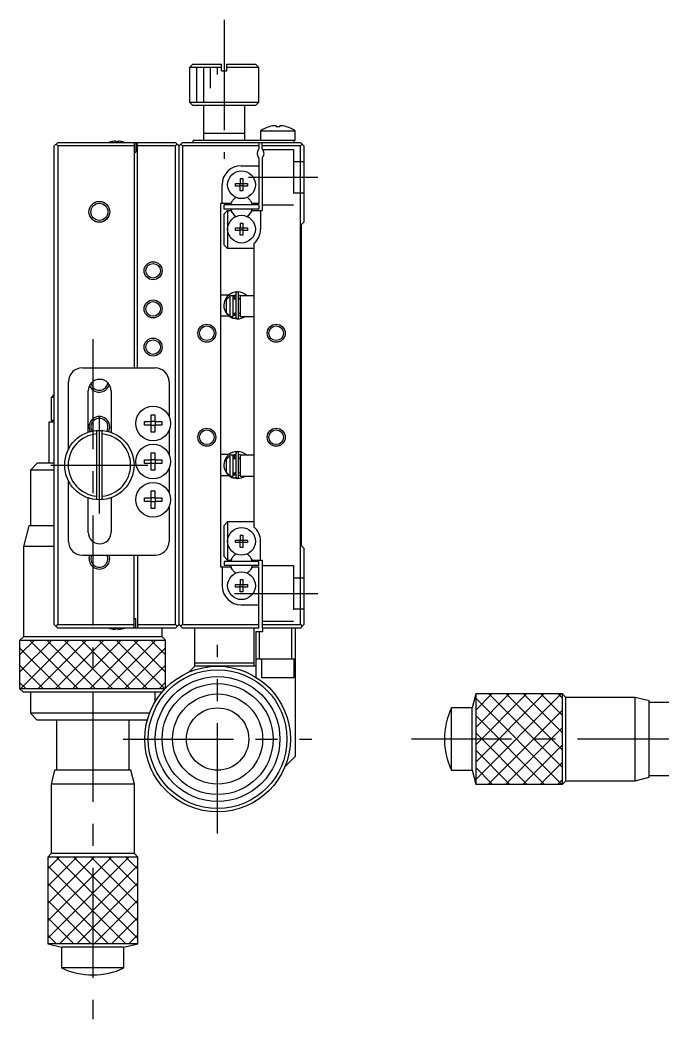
# Model space of a CAD drawing. Extents: x 0 to 444, y -8 to 265.
# Drawn here: x 236 to 328.6, y 63.5 to 207.5 of the extents above; entities that cross this region are included whole.
import ezdxf

# ---------------------------------------------------------------- set-up
doc = ezdxf.new("R2010")
doc.units = 0
doc.header["$LTSCALE"] = 0.5
doc.linetypes.add('CENTER', pattern=[50.8, 31.75, -6.35, 6.35, -6.35])
doc.linetypes.add('DASHED', pattern=[19.05, 12.7, -6.35])
for name, color, linetype in [('MSM_CENTER', 1, 'CENTER'), ('MSM_CONTINUOUS', 7, 'CONTINUOUS'), ('MSM_DASHED', 4, 'DASHED'), ('MSM_NARROW', 5, 'CONTINUOUS')]:
    doc.layers.add(name, color=color, linetype=linetype)

msp = doc.modelspace()

# ---------------------------------------------------------------- linework, layer by layer
at = {"layer": 'MSM_CENTER'}
for p, q in [((265.45, 207.475), (265.45, 187.475)), ((268.95, 184.825), (278.95, 184.825)), ((246.5, 161.475), (246.5, 63.475)), ((247.45, 136.325), (247.45, 150.325)), ((240.45, 143.325), (254.45, 143.325)), ((266.95, 124.825), (278.95, 124.825)), ((264.5, 90.225), (264.5, 117.425)), ((250.9, 103.825), (278.1, 103.825)), ((408.475, 103.825), (292.475, 103.825))]:
    msp.add_line(p, q, dxfattribs=at)
at = {"layer": 'MSM_CONTINUOUS'}
for p, q in [((260.95, 201.125), (260.45, 200.625)), ((265.05, 200.625), (260.45, 200.625)), ((260.45, 200.625), (260.45, 195.625)), ((260.95, 201.125), (265.05, 201.125)), ((265.05, 200.125), (265.05, 201.125)), ((265.85, 201.125), (269.95, 201.125)), ((265.85, 200.125), (265.85, 201.125)), ((270.45, 200.625), (265.85, 200.625)), ((270.45, 200.625), (269.95, 201.125)), ((270.45, 195.625), (270.45, 200.625)), ((265.05, 200.125), (265.85, 200.125)), ((260.45, 195.625), (270.45, 195.625)), ((260.45, 195.625), (260.95, 195.125)), ((269.95, 195.125), (260.95, 195.125)), ((262.45, 195.125), (262.45, 190.125)), ((268.45, 190.125), (268.45, 195.125)), ((269.95, 195.125), (270.45, 195.625)), ((271.94141, 192.087581), (271.938067, 192.094436)), ((272.94, 192.087581), (272.94, 192.259953)), ((273.46, 192.087581), (272.94, 192.087581)), ((273.46, 192.259953), (273.46, 192.087581)), ((274.461933, 192.094436), (274.45859, 192.087581)), ((261, 189.825), (261, 190.125)), ((275.7, 190.125), (261, 190.125)), ((268.45, 191.125), (262.45, 191.125)), ((270.7, 191.516657), (275.7, 191.516657)), ((270.7, 191.516657), (270.7, 190.125)), ((275.5, 190.125), (275.5, 189.825)), ((275.7, 190.125), (275.7, 191.516657)), ((240.95, 189.325), (241.45, 189.825)), ((240.95, 120.325), (240.95, 189.325)), ((241.45, 189.325), (241.2, 189.575)), ((241.45, 189.825), (258.45, 189.825)), ((241.45, 189.325), (241.45, 120.325)), ((252.45, 189.325), (241.45, 189.325)), ((249.063639, 189.894522), (249.061384, 189.899144)), ((249.77, 189.894522), (249.77, 190.014859)), ((250.13, 189.894522), (249.77, 189.894522)), ((250.13, 190.014859), (250.13, 189.894522)), ((250.838616, 189.899144), (250.836361, 189.894522)), ((252.45, 189.825), (252.45, 157.325)), ((252.7, 189.825), (252.7, 188.425)), ((252.95, 157.325), (252.95, 189.825)), ((258.45, 189.325), (252.95, 189.325)), ((258.45, 189.825), (258.95, 189.325)), ((258.7, 189.575), (258.45, 189.325)), ((258.45, 120.325), (258.45, 189.325)), ((258.95, 189.325), (259.45, 189.825)), ((258.95, 120.325), (258.95, 189.325)), ((259.45, 189.325), (259.2, 189.575)), ((259.45, 189.825), (276.45, 189.825)), ((270.45, 189.325), (259.45, 189.325)), ((259.45, 189.325), (259.45, 120.325)), ((270.45, 189.825), (270.45, 188.886438)), ((270.95, 188.886438), (270.95, 189.825)), ((276.45, 189.325), (270.95, 189.325)), ((276.45, 189.825), (276.95, 189.325)), ((276.7, 189.575), (276.45, 189.325)), ((276.45, 120.325), (276.45, 189.325)), ((276.95, 189.325), (276.95, 178.325)), ((252.45, 188.425), (252.7, 188.425)), ((270.45, 187.563562), (270.45, 181.025)), ((270.95, 187.563562), (270.95, 180.025)), ((267.9, 186.475), (270.45, 186.475)), ((267.77, 184.611361), (268.13, 184.611361)), ((267.77, 184.611361), (267.77, 183.905)), ((268.13, 184.611361), (268.13, 183.905)), ((265.15, 181.025), (265.15, 183.725)), ((267.063639, 183.545), (267.063639, 183.905)), ((267.063639, 183.905), (267.77, 183.905)), ((267.77, 183.545), (267.063639, 183.545)), ((267.780372, 183.894628), (267.77, 183.905)), ((267.780372, 183.555372), (267.77, 183.545)), ((267.77, 182.838639), (267.77, 183.545)), ((267.780372, 183.894628), (268.119628, 183.894628)), ((267.780372, 183.555372), (267.780372, 183.894628)), ((268.119628, 183.555372), (267.780372, 183.555372)), ((268.119628, 183.894628), (268.13, 183.905)), ((268.119628, 183.894628), (268.119628, 183.555372)), ((268.119628, 183.555372), (268.13, 183.545)), ((268.13, 183.905), (268.836361, 183.905)), ((268.13, 183.545), (268.13, 182.838639)), ((268.836361, 183.545), (268.13, 183.545)), ((268.836361, 183.905), (268.836361, 183.545)), ((268.13, 182.838639), (267.77, 182.838639)), ((264.95, 128.625), (264.95, 181.025)), ((266.405588, 181.025), (264.95, 181.025)), ((270.45, 180.825), (265.45, 180.825)), ((265.45, 180.225), (265.45, 180.825)), ((270.45, 180.225), (265.45, 180.225)), ((265.45, 179.525), (265.95, 180.025)), ((265.95, 180.025), (266.405588, 180.025)), ((265.95, 180.025), (265.95, 174.525)), ((266.575185, 181.31875), (266.405588, 181.025)), ((266.405588, 180.025), (266.575185, 179.73125)), ((269.494412, 181.025), (269.324815, 181.31875)), ((269.324815, 179.73125), (269.494412, 180.025)), ((270.45, 181.025), (269.494412, 181.025)), ((269.494412, 180.025), (270.95, 180.025)), ((270.45, 180.825), (270.45, 180.225)), ((270.7, 180.025), (270.7, 177.325)), ((265.45, 175.025), (265.45, 179.525)), ((267.063639, 177.145), (267.063639, 177.505)), ((267.063639, 177.505), (267.77, 177.505)), ((267.77, 177.145), (267.063639, 177.145)), ((267.77, 178.211361), (268.13, 178.211361)), ((267.77, 178.211361), (267.77, 177.505)), ((267.780372, 177.494628), (267.77, 177.505)), ((267.780372, 177.155372), (267.77, 177.145)), ((267.77, 176.438639), (267.77, 177.145)), ((267.780372, 177.494628), (268.119628, 177.494628)), ((267.780372, 177.155372), (267.780372, 177.494628)), ((268.119628, 177.155372), (267.780372, 177.155372)), ((268.119628, 177.494628), (268.13, 177.505)), ((268.119628, 177.494628), (268.119628, 177.155372)), ((268.119628, 177.155372), (268.13, 177.145)), ((268.13, 178.211361), (268.13, 177.505)), ((268.13, 177.505), (268.836361, 177.505)), ((268.13, 177.145), (268.13, 176.438639)), ((268.836361, 177.145), (268.13, 177.145)), ((268.836361, 177.505), (268.836361, 177.145)), ((276.6, 177.975), (276.95, 178.325)), ((276.6, 131.675), (276.6, 177.975)), ((268.13, 176.438639), (267.77, 176.438639)), ((265.95, 174.525), (265.45, 175.025)), ((269.75, 174.525), (265.95, 174.525)), ((269.75, 175.245938), (269.75, 134.404062)), ((266.095871, 167.825), (264.95, 167.825)), ((265.75, 167.141515), (266.25, 167.670683)), ((265.75, 167.141515), (265.75, 165.308485)), ((266.75, 167.725), (266.25, 167.725)), ((266.25, 167.725), (266.25, 164.725)), ((266.578526, 168.122171), (266.560568, 168.114376)), ((266.57249, 168.118794), (266.569421, 168.118246)), ((266.634303, 168.144172), (266.578106, 168.122982)), ((266.645248, 167.725064), (267.148452, 167.878543)), ((266.730252, 167.764155), (266.731752, 167.764533)), ((266.731518, 167.764423), (266.746078, 167.770203)), ((266.746078, 167.770203), (266.760345, 167.775029)), ((266.75, 164.725), (266.75, 167.725)), ((267.148494, 167.225), (266.75, 167.225)), ((266.760345, 167.775029), (266.774842, 167.779126)), ((266.774842, 167.779126), (266.789532, 167.782481)), ((266.789532, 167.782481), (266.804379, 167.785085)), ((266.804379, 167.785085), (266.819342, 167.786929)), ((266.819342, 167.786929), (266.834383, 167.788008)), ((266.834383, 167.788008), (266.849463, 167.788318)), ((266.849463, 167.788318), (266.864541, 167.787858)), ((266.864541, 167.787858), (266.879578, 167.78663)), ((266.879578, 167.78663), (266.894534, 167.784636)), ((266.894534, 167.784636), (266.90937, 167.781883)), ((266.90937, 167.781883), (266.924046, 167.778378)), ((266.924046, 167.778378), (266.938526, 167.774131)), ((266.938526, 167.774131), (266.95277, 167.769155)), ((266.95, 167.225), (266.95, 167.7704)), ((267.148494, 167.325), (266.95, 167.325)), ((266.95277, 167.769155), (266.966743, 167.763463)), ((266.966743, 167.763463), (266.980409, 167.757072)), ((266.980409, 167.757072), (266.993733, 167.75)), ((266.993733, 167.75), (267.006682, 167.742266)), ((267.006682, 167.742266), (267.019223, 167.733893)), ((267.019223, 167.733893), (267.031327, 167.724903)), ((267.031327, 167.724903), (267.042964, 167.71532)), ((267.042964, 167.71532), (267.054106, 167.70517)), ((267.054106, 167.70517), (267.064726, 167.694481)), ((267.064726, 167.694481), (267.074801, 167.683279)), ((267.074801, 167.683279), (267.084307, 167.671594)), ((267.084307, 167.671594), (267.093222, 167.659457)), ((267.093222, 167.659457), (267.101527, 167.646897)), ((267.101527, 167.646897), (267.109202, 167.633946)), ((267.109202, 167.633946), (267.116231, 167.620636)), ((267.116231, 167.620636), (267.122599, 167.607001)), ((267.122599, 167.607001), (267.128292, 167.593073)), ((267.128292, 167.593073), (267.133297, 167.578887)), ((267.133297, 167.578887), (267.137604, 167.564476)), ((267.137604, 167.564476), (267.141205, 167.549874)), ((267.141205, 167.549874), (267.144091, 167.535118)), ((267.144091, 167.535118), (267.146256, 167.52024)), ((267.146256, 167.52024), (267.147697, 167.505278)), ((267.147697, 167.505278), (267.14841, 167.490265)), ((267.14841, 167.490265), (267.148494, 167.483228)), ((267.148494, 168.084909), (267.148494, 164.584909)), ((267.538494, 164.584909), (267.538494, 168.084909)), ((267.75, 167.325), (267.538494, 167.325)), ((267.75, 167.225), (267.538494, 167.225)), ((267.538548, 167.87822), (268.042175, 167.725087)), ((269.75, 167.725), (267.75, 167.725)), ((267.75, 167.725), (267.75, 164.725)), ((267.95, 167.76773), (267.95, 167.725)), ((264.95, 164.825), (266.119533, 164.825)), ((266.25, 164.779317), (265.75, 165.308485)), ((266.25, 164.725), (266.75, 164.725)), ((266.548949, 164.560601), (266.576054, 164.548722)), ((266.569229, 164.55162), (266.616356, 164.724999)), ((266.575014, 164.562736), (266.574744, 164.557234)), ((266.574744, 164.557234), (266.575002, 164.552845)), ((266.575002, 164.552845), (266.575443, 164.550637)), ((266.575809, 164.569315), (266.575014, 164.562736)), ((266.575443, 164.550637), (266.578106, 164.546835)), ((266.577126, 164.576928), (266.575809, 164.569315)), ((266.578954, 164.585524), (266.577126, 164.576928)), ((266.578106, 164.546835), (266.608283, 164.53476)), ((266.581282, 164.595047), (266.578954, 164.585524)), ((266.584095, 164.605433), (266.581282, 164.595047)), ((266.587374, 164.616615), (266.584095, 164.605433)), ((266.591098, 164.628519), (266.587374, 164.616615)), ((266.595242, 164.641066), (266.591098, 164.628519)), ((266.599778, 164.654174), (266.595242, 164.641066)), ((266.604677, 164.667756), (266.599778, 164.654174)), ((266.609906, 164.681722), (266.604677, 164.667756)), ((266.608283, 164.53476), (266.640714, 164.523578)), ((266.615432, 164.695981), (266.609906, 164.681722)), ((266.621217, 164.710439), (266.615432, 164.695981)), ((266.627223, 164.725), (266.621217, 164.710439)), ((266.626509, 164.52792), (267.316344, 164.391191)), ((266.640714, 164.523578), (266.673654, 164.514033)), ((266.673654, 164.514033), (266.70702, 164.506148)), ((266.70702, 164.506148), (266.74073, 164.49994)), ((266.729625, 164.905224), (266.71721, 164.910612)), ((266.74073, 164.49994), (266.774702, 164.495425)), ((266.754303, 164.896733), (266.749974, 164.898215)), ((266.75, 165.225), (267.148494, 165.225)), ((266.768733, 164.892321), (266.754303, 164.896733)), ((266.783368, 164.888648), (266.768733, 164.892321)), ((266.774702, 164.495425), (266.808853, 164.492614)), ((266.798171, 164.885726), (266.783368, 164.888648)), ((266.813103, 164.883563), (266.798171, 164.885726)), ((266.808853, 164.492614), (266.843099, 164.491513)), ((266.828123, 164.882165), (266.813103, 164.883563)), ((266.843193, 164.881535), (266.828123, 164.882165)), ((266.843099, 164.491513), (266.877357, 164.492124)), ((266.858273, 164.881674), (266.843193, 164.881535)), ((266.873323, 164.882582), (266.858273, 164.881674)), ((266.888303, 164.884256), (266.873323, 164.882582)), ((266.877357, 164.492124), (266.911541, 164.494446)), ((266.903175, 164.886689), (266.888303, 164.884256)), ((266.9179, 164.889875), (266.903175, 164.886689)), ((266.911541, 164.494446), (266.94557, 164.498474)), ((266.93244, 164.893804), (266.9179, 164.889875)), ((266.946757, 164.898463), (266.93244, 164.893804)), ((266.94557, 164.498474), (266.97936, 164.504196)), ((266.960817, 164.903839), (266.946757, 164.898463)), ((266.95, 164.899612), (266.95, 165.225)), ((266.974582, 164.909917), (266.960817, 164.903839)), ((266.98802, 164.916679), (266.974582, 164.909917)), ((266.97936, 164.504196), (267.012829, 164.5116)), ((267.001097, 164.924107), (266.98802, 164.916679)), ((267.013781, 164.932179), (267.001097, 164.924107)), ((267.012829, 164.5116), (267.045893, 164.520667)), ((267.026043, 164.940873), (267.013781, 164.932179)), ((267.037853, 164.950168), (267.026043, 164.940873)), ((267.049183, 164.960036), (267.037853, 164.950168)), ((267.045893, 164.520667), (267.078473, 164.531377)), ((267.060006, 164.970454), (267.049183, 164.960036)), ((267.070299, 164.981394), (267.060006, 164.970454)), ((267.080037, 164.992828), (267.070299, 164.981394)), ((267.078473, 164.531377), (267.110489, 164.543702)), ((267.089199, 165.004727), (267.080037, 164.992828)), ((267.097764, 165.017062), (267.089199, 165.004727)), ((267.105712, 165.029802), (267.097764, 165.017062)), ((267.113027, 165.042916), (267.105712, 165.029802)), ((267.110489, 164.543702), (267.141862, 164.557613)), ((267.119691, 165.056373), (267.113027, 165.042916)), ((267.125691, 165.070139), (267.119691, 165.056373)), ((267.131013, 165.084182), (267.125691, 165.070139)), ((267.135646, 165.098468), (267.131013, 165.084182)), ((267.139578, 165.112964), (267.135646, 165.098468)), ((267.142802, 165.127636), (267.139578, 165.112964)), ((267.141862, 164.557613), (267.15001, 164.561538)), ((267.145311, 165.142448), (267.142802, 165.127636)), ((267.147098, 165.157366), (267.145311, 165.142448)), ((267.14816, 165.172355), (267.147098, 165.157366)), ((267.148494, 165.186589), (267.14816, 165.172355)), ((267.538494, 165.225), (267.75, 165.225)), ((267.750099, 164.833323), (267.538516, 164.791281)), ((267.75, 164.725), (269.75, 164.725)), ((245, 157.325), (255.5, 157.325)), ((243, 145.604803), (243, 155.325)), ((257.5, 155.325), (257.5, 150.304796)), ((240.95, 153.525), (240.5, 153.075)), ((240.95, 153.075), (240.5, 153.075)), ((240.5, 153.075), (240.5, 149.775)), ((245.85, 148.062088), (245.85, 154.025)), ((249.15, 154.025), (249.15, 148.027127)), ((240.5, 149.775), (240.95, 149.775)), ((240.5, 149.775), (240.7, 149.575)), ((254.94, 150.58359), (255.46, 150.58359)), ((254.94, 149.585), (254.94, 150.58359)), ((255.46, 150.58359), (255.46, 149.585)), ((240.2, 143.575), (240.2, 149.575)), ((240.2, 149.575), (240.95, 149.575)), ((253.94141, 149.065), (253.94141, 149.585)), ((253.94141, 149.585), (254.94, 149.585)), ((254.94, 149.065), (253.94141, 149.065)), ((254.898625, 149.065), (254.898625, 149.585)), ((254.94, 149.626375), (255.46, 149.626375)), ((254.94, 148.06641), (254.94, 149.065)), ((255.46, 149.023625), (254.94, 149.023625)), ((255.46, 149.585), (256.45859, 149.585)), ((255.46, 149.065), (255.46, 148.06641)), ((256.45859, 149.065), (255.46, 149.065)), ((255.501375, 149.585), (255.501375, 149.065)), ((256.45859, 149.585), (256.45859, 149.065)), ((257.5, 148.345204), (257.5, 144.804796)), ((247.05, 148.308974), (247.05, 138.341026)), ((247.85, 138.341026), (247.85, 148.308974)), ((255.46, 148.06641), (254.94, 148.06641)), ((253.94141, 143.565), (253.94141, 144.085)), ((253.94141, 144.085), (254.94, 144.085)), ((254.898625, 143.565), (254.898625, 144.085)), ((254.94, 145.08359), (255.46, 145.08359)), ((254.94, 144.085), (254.94, 145.08359)), ((254.94, 144.126375), (255.46, 144.126375)), ((255.46, 145.08359), (255.46, 144.085)), ((255.46, 144.085), (256.45859, 144.085)), ((255.501375, 144.085), (255.501375, 143.565)), ((256.45859, 144.085), (256.45859, 143.565)), ((266.095871, 144.825), (264.95, 144.825)), ((265.75, 144.141515), (266.25, 144.670683)), ((265.75, 144.141515), (265.75, 142.308485)), ((266.75, 144.725), (266.25, 144.725)), ((266.25, 144.725), (266.25, 141.725)), ((266.578526, 145.122171), (266.560568, 145.114376)), ((266.57249, 145.118794), (266.569421, 145.118246)), ((266.634303, 145.144172), (266.578106, 145.122982)), ((266.645248, 144.725064), (267.148452, 144.878543)), ((266.730252, 144.764155), (266.731752, 144.764533)), ((266.731518, 144.764423), (266.746078, 144.770203)), ((266.746078, 144.770203), (266.760345, 144.775029)), ((266.75, 141.725), (266.75, 144.725)), ((267.148494, 144.225), (266.75, 144.225)), ((266.760345, 144.775029), (266.774842, 144.779126)), ((266.774842, 144.779126), (266.789532, 144.782481)), ((266.789532, 144.782481), (266.804379, 144.785085)), ((266.804379, 144.785085), (266.819342, 144.786929)), ((266.819342, 144.786929), (266.834383, 144.788008)), ((266.834383, 144.788008), (266.849463, 144.788318)), ((266.849463, 144.788318), (266.864541, 144.787858)), ((266.864541, 144.787858), (266.879578, 144.78663)), ((266.879578, 144.78663), (266.894534, 144.784636)), ((266.894534, 144.784636), (266.90937, 144.781883)), ((266.90937, 144.781883), (266.924046, 144.778378)), ((266.924046, 144.778378), (266.938526, 144.774131)), ((266.938526, 144.774131), (266.95277, 144.769155)), ((266.95, 144.225), (266.95, 144.7704)), ((267.148494, 144.325), (266.95, 144.325)), ((266.95277, 144.769155), (266.966743, 144.763463)), ((266.966743, 144.763463), (266.980409, 144.757072)), ((266.980409, 144.757072), (266.993733, 144.75)), ((266.993733, 144.75), (267.006682, 144.742266)), ((267.006682, 144.742266), (267.019223, 144.733893)), ((267.019223, 144.733893), (267.031327, 144.724903)), ((267.031327, 144.724903), (267.042964, 144.71532)), ((267.042964, 144.71532), (267.054106, 144.70517)), ((267.054106, 144.70517), (267.064726, 144.694481)), ((267.064726, 144.694481), (267.074801, 144.683279)), ((267.074801, 144.683279), (267.084307, 144.671594)), ((267.084307, 144.671594), (267.093222, 144.659457)), ((267.093222, 144.659457), (267.101527, 144.646897)), ((267.101527, 144.646897), (267.109202, 144.633946)), ((267.109202, 144.633946), (267.116231, 144.620636)), ((267.116231, 144.620636), (267.122599, 144.607001)), ((267.122599, 144.607001), (267.128292, 144.593073)), ((267.128292, 144.593073), (267.133297, 144.578887)), ((267.133297, 144.578887), (267.137604, 144.564476)), ((267.137604, 144.564476), (267.141205, 144.549874)), ((267.141205, 144.549874), (267.144091, 144.535118)), ((267.144091, 144.535118), (267.146256, 144.52024)), ((267.146256, 144.52024), (267.147697, 144.505278)), ((267.147697, 144.505278), (267.14841, 144.490265)), ((267.14841, 144.490265), (267.148494, 144.483228)), ((267.148494, 145.084909), (267.148494, 141.584909)), ((267.538494, 141.584909), (267.538494, 145.084909)), ((267.75, 144.325), (267.538494, 144.325)), ((267.75, 144.225), (267.538494, 144.225)), ((267.538548, 144.87822), (268.042175, 144.725087)), ((269.75, 144.725), (267.75, 144.725)), ((267.75, 144.725), (267.75, 141.725)), ((267.95, 144.76773), (267.95, 144.725)), ((238.5, 143.575), (237.5, 142.575)), ((240.95, 142.575), (237.5, 142.575)), ((237.5, 142.575), (237.5, 134.575)), ((240.95, 143.575), (238.5, 143.575)), ((254.94, 143.565), (253.94141, 143.565)), ((254.94, 142.56641), (254.94, 143.565)), ((255.46, 143.523625), (254.94, 143.523625)), ((255.46, 142.56641), (254.94, 142.56641)), ((255.46, 143.565), (255.46, 142.56641)), ((256.45859, 143.565), (255.46, 143.565)), ((257.5, 142.845204), (257.5, 139.304796)), ((264.95, 141.825), (266.119533, 141.825)), ((266.25, 141.779317), (265.75, 142.308485)), ((266.25, 141.725), (266.75, 141.725)), ((266.548949, 141.560601), (266.569798, 141.551419)), ((266.569229, 141.55162), (266.616356, 141.724999)), ((266.575016, 141.562767), (266.574744, 141.557261)), ((266.574744, 141.557261), (266.574999, 141.552867)), ((266.574999, 141.552867), (266.575443, 141.550637)), ((266.575814, 141.569348), (266.575016, 141.562767)), ((266.575443, 141.550637), (266.578106, 141.546835)), ((266.577132, 141.576963), (266.575814, 141.569348)), ((266.578962, 141.58556), (266.577132, 141.576963)), ((266.578106, 141.546835), (266.608283, 141.53476)), ((266.581291, 141.595082), (266.578962, 141.58556)), ((266.584105, 141.605468), (266.581291, 141.595082)), ((266.587384, 141.616648), (266.584105, 141.605468)), ((266.591108, 141.62855), (266.587384, 141.616648)), ((266.595251, 141.641094), (266.591108, 141.62855)), ((266.599786, 141.654198), (266.595251, 141.641094)), ((266.604684, 141.667775), (266.599786, 141.654198)), ((266.609912, 141.681737), (266.604684, 141.667775)), ((266.608283, 141.53476), (266.640714, 141.523578)), ((266.615436, 141.695992), (266.609912, 141.681737)), ((266.621219, 141.710444), (266.615436, 141.695992)), ((266.627223, 141.725), (266.621219, 141.710444)), ((266.626509, 141.52792), (267.316344, 141.391191)), ((266.640714, 141.523578), (266.673654, 141.514033)), ((266.673654, 141.514033), (266.70702, 141.506148)), ((266.70702, 141.506148), (266.74073, 141.49994)), ((266.729625, 141.905224), (266.71721, 141.910612)), ((266.74073, 141.49994), (266.774702, 141.495425)), ((266.754303, 141.896733), (266.749974, 141.898215)), ((266.75, 142.225), (267.148494, 142.225)), ((266.768733, 141.892321), (266.754303, 141.896733)), ((266.783368, 141.888648), (266.768733, 141.892321)), ((266.774702, 141.495425), (266.808853, 141.492614)), ((266.798171, 141.885726), (266.783368, 141.888648)), ((266.813103, 141.883563), (266.798171, 141.885726)), ((266.808853, 141.492614), (266.843099, 141.491513)), ((266.828123, 141.882165), (266.813103, 141.883563)), ((266.843193, 141.881535), (266.828123, 141.882165)), ((266.843099, 141.491513), (266.877357, 141.492124)), ((266.858273, 141.881674), (266.843193, 141.881535)), ((266.873323, 141.882582), (266.858273, 141.881674)), ((266.888303, 141.884256), (266.873323, 141.882582)), ((266.877357, 141.492124), (266.911541, 141.494446)), ((266.903175, 141.886689), (266.888303, 141.884256)), ((266.9179, 141.889875), (266.903175, 141.886689)), ((266.911541, 141.494446), (266.94557, 141.498474)), ((266.93244, 141.893804), (266.9179, 141.889875)), ((266.946757, 141.898463), (266.93244, 141.893804)), ((266.94557, 141.498474), (266.97936, 141.504196)), ((266.960817, 141.903839), (266.946757, 141.898463)), ((266.95, 141.899612), (266.95, 142.225)), ((266.974582, 141.909917), (266.960817, 141.903839)), ((266.98802, 141.916679), (266.974582, 141.909917)), ((266.97936, 141.504196), (267.012829, 141.5116)), ((267.001097, 141.924107), (266.98802, 141.916679)), ((267.013781, 141.932179), (267.001097, 141.924107)), ((267.012829, 141.5116), (267.045893, 141.520667)), ((267.026043, 141.940873), (267.013781, 141.932179)), ((267.037853, 141.950168), (267.026043, 141.940873)), ((267.049183, 141.960036), (267.037853, 141.950168)), ((267.045893, 141.520667), (267.078473, 141.531377)), ((267.060006, 141.970454), (267.049183, 141.960036)), ((267.070299, 141.981394), (267.060006, 141.970454)), ((267.080037, 141.992828), (267.070299, 141.981394)), ((267.078473, 141.531377), (267.110489, 141.543702)), ((267.089199, 142.004727), (267.080037, 141.992828)), ((267.097764, 142.017062), (267.089199, 142.004727)), ((267.105712, 142.029802), (267.097764, 142.017062)), ((267.113027, 142.042916), (267.105712, 142.029802)), ((267.110489, 141.543702), (267.141862, 141.557613)), ((267.119691, 142.056373), (267.113027, 142.042916)), ((267.125691, 142.070139), (267.119691, 142.056373)), ((267.131013, 142.084182), (267.125691, 142.070139)), ((267.135646, 142.098468), (267.131013, 142.084182)), ((267.139578, 142.112964), (267.135646, 142.098468)), ((267.142802, 142.127636), (267.139578, 142.112964)), ((267.141862, 141.557613), (267.15001, 141.561538)), ((267.145311, 142.142448), (267.142802, 142.127636)), ((267.147098, 142.157366), (267.145311, 142.142448)), ((267.14816, 142.172355), (267.147098, 142.157366)), ((267.148494, 142.186589), (267.14816, 142.172355)), ((267.538494, 142.225), (267.75, 142.225)), ((267.750099, 141.833323), (267.538516, 141.791281)), ((267.75, 141.725), (269.75, 141.725)), ((243, 132.325), (243, 141.045197)), ((245.85, 133.625), (245.85, 138.587912)), ((249.15, 138.622873), (249.15, 133.625)), ((253.94141, 138.065), (253.94141, 138.585)), ((253.94141, 138.585), (254.94, 138.585)), ((254.898625, 138.065), (254.898625, 138.585)), ((254.94, 139.58359), (255.46, 139.58359)), ((254.94, 138.585), (254.94, 139.58359)), ((254.94, 138.626375), (255.46, 138.626375)), ((255.46, 139.58359), (255.46, 138.585)), ((255.46, 138.585), (256.45859, 138.585)), ((255.501375, 138.585), (255.501375, 138.065)), ((256.45859, 138.585), (256.45859, 138.065)), ((254.94, 138.065), (253.94141, 138.065)), ((254.94, 137.06641), (254.94, 138.065)), ((255.46, 138.023625), (254.94, 138.023625)), ((255.46, 137.06641), (254.94, 137.06641)), ((255.46, 138.065), (255.46, 137.06641)), ((256.45859, 138.065), (255.46, 138.065)), ((257.5, 137.345204), (257.5, 132.325)), ((237.3, 134.575), (236.5, 131.575)), ((240.95, 134.575), (237.3, 134.575)), ((265.45, 134.625), (265.95, 135.125)), ((265.45, 130.125), (265.45, 134.625)), ((269.75, 135.125), (265.95, 135.125)), ((265.95, 135.125), (265.95, 129.625)), ((267.063639, 132.145), (267.063639, 132.505)), ((267.063639, 132.505), (267.77, 132.505)), ((267.77, 133.211361), (268.13, 133.211361)), ((267.77, 133.211361), (267.77, 132.505)), ((267.780372, 132.494628), (267.77, 132.505)), ((267.780372, 132.494628), (268.119628, 132.494628)), ((267.780372, 132.155372), (267.780372, 132.494628)), ((268.119628, 132.494628), (268.13, 132.505)), ((268.119628, 132.494628), (268.119628, 132.155372)), ((268.13, 133.211361), (268.13, 132.505)), ((268.13, 132.505), (268.836361, 132.505)), ((268.836361, 132.505), (268.836361, 132.145)), ((240.95, 131.575), (236.5, 131.575)), ((236.5, 131.575), (236.5, 118.575)), ((267.77, 132.145), (267.063639, 132.145)), ((267.780372, 132.155372), (267.77, 132.145)), ((267.77, 131.438639), (267.77, 132.145)), ((268.13, 131.438639), (267.77, 131.438639)), ((268.119628, 132.155372), (267.780372, 132.155372)), ((268.119628, 132.155372), (268.13, 132.145)), ((268.13, 132.145), (268.13, 131.438639)), ((268.836361, 132.145), (268.13, 132.145)), ((270.7, 129.625), (270.7, 132.325)), ((276.95, 131.325), (276.6, 131.675)), ((276.95, 131.325), (276.95, 120.325)), ((245, 130.325), (255.5, 130.325)), ((252.45, 119.825), (252.45, 130.325)), ((252.95, 130.325), (252.95, 119.825)), ((265.95, 129.625), (265.45, 130.125)), ((265.95, 129.625), (266.405588, 129.625)), ((266.405588, 129.625), (266.575185, 129.91875)), ((269.324815, 129.91875), (269.494412, 129.625)), ((269.494412, 129.625), (270.95, 129.625)), ((270.95, 129.625), (270.95, 119.825)), ((266.405588, 128.625), (264.95, 128.625)), ((265.15, 128.625), (265.15, 125.925)), ((265.45, 129.425), (265.45, 128.825)), ((270.45, 129.425), (265.45, 129.425)), ((270.45, 128.825), (265.45, 128.825)), ((266.575185, 128.33125), (266.405588, 128.625)), ((269.494412, 128.625), (269.324815, 128.33125)), ((270.45, 128.625), (269.494412, 128.625)), ((270.45, 128.825), (270.45, 129.425)), ((270.45, 119.825), (270.45, 128.625)), ((267.77, 126.811361), (268.13, 126.811361)), ((267.77, 126.811361), (267.77, 126.105)), ((268.13, 126.811361), (268.13, 126.105)), ((267.063639, 125.745), (267.063639, 126.105)), ((267.063639, 126.105), (267.77, 126.105)), ((267.77, 125.745), (267.063639, 125.745)), ((267.780372, 126.094628), (267.77, 126.105)), ((267.780372, 125.755372), (267.77, 125.745)), ((267.77, 125.038639), (267.77, 125.745)), ((267.780372, 126.094628), (268.119628, 126.094628)), ((267.780372, 125.755372), (267.780372, 126.094628)), ((268.119628, 125.755372), (267.780372, 125.755372)), ((268.119628, 126.094628), (268.13, 126.105)), ((268.119628, 126.094628), (268.119628, 125.755372)), ((268.119628, 125.755372), (268.13, 125.745)), ((268.13, 126.105), (268.836361, 126.105)), ((268.13, 125.745), (268.13, 125.038639)), ((268.836361, 125.745), (268.13, 125.745)), ((268.836361, 126.105), (268.836361, 125.745)), ((268.13, 125.038639), (267.77, 125.038639)), ((267.9, 123.175), (270.45, 123.175)), ((252.45, 121.225), (252.7, 121.225)), ((252.7, 119.825), (252.7, 121.225)), ((241.45, 119.825), (240.95, 120.325)), ((241.2, 120.075), (241.45, 120.325)), ((241.45, 120.325), (252.45, 120.325)), ((258.45, 119.825), (241.45, 119.825)), ((249.061384, 119.750856), (249.063639, 119.755478)), ((249.77, 119.755478), (250.13, 119.755478)), ((249.77, 119.635141), (249.77, 119.755478)), ((250.13, 119.755478), (250.13, 119.635141)), ((250.836361, 119.755478), (250.838616, 119.750856)), ((252.95, 120.325), (258.45, 120.325)), ((256.5, 118.575), (256.5, 119.825)), ((258.45, 120.325), (258.7, 120.075)), ((258.45, 119.825), (258.95, 120.325)), ((259.45, 119.825), (258.95, 120.325)), ((259.2, 120.075), (259.45, 120.325)), ((259.45, 120.325), (270.45, 120.325)), ((270.45, 119.825), (259.45, 119.825)), ((261.15, 119.825), (261.15, 114.275)), ((269.75, 119.825), (269.75, 114.325)), ((270.95, 120.325), (276.45, 120.325)), ((276.45, 119.825), (270.95, 119.825)), ((271, 119.825), (271, 119.325)), ((275.2, 115.325), (275.2, 119.825)), ((275.7, 119.825), (275.7, 101.325)), ((276.45, 120.325), (276.7, 120.075)), ((276.45, 119.825), (276.95, 120.325)), ((236.5, 118.575), (236, 118.075)), ((256.5, 118.575), (236.5, 118.575)), ((257, 118.075), (256.5, 118.575)), ((270, 119.325), (270, 112.769272)), ((270, 119.325), (271, 119.325)), ((270.5, 119.325), (270.5, 115.325)), ((236, 111.075), (236, 118.075)), ((236, 118.075), (257, 118.075)), ((257, 111.173469), (257, 118.075)), ((275.7, 115.325), (270, 115.325)), ((270.85, 115.325), (270.85, 112.725)), ((275.55, 112.725), (275.55, 115.325)), ((261.2, 114.325), (260.34135, 113.46635)), ((261.15, 114.825), (269.75, 114.825)), ((270, 114.325), (261.2, 114.325)), ((270.85, 112.725), (275.55, 112.725)), ((236, 111.075), (236.5, 110.575)), ((256.904771, 111.075), (236, 111.075)), ((256.457146, 110.575), (236.5, 110.575)), ((237.5, 110.575), (237.5, 107.575)), ((255.5, 109.233327), (255.5, 110.575)), ((301.725, 110.325), (301.225, 108.325)), ((314.225, 110.325), (301.725, 110.325)), ((301.725, 110.325), (301.725, 97.325)), ((314.725, 109.825), (314.225, 110.325)), ((314.225, 97.325), (314.225, 110.325)), ((324.725, 109.825), (314.725, 109.825)), ((314.725, 97.825), (314.725, 109.825)), ((326.725, 109.325), (324.725, 109.825)), ((324.725, 97.825), (324.725, 109.825)), ((301.225, 108.325), (298.238167, 108.325)), ((298.238167, 99.325), (298.238167, 108.325)), ((301.225, 99.325), (301.225, 108.325)), ((326.725, 98.325), (326.725, 109.325)), ((333.975, 109.075), (326.725, 109.075)), ((254.692477, 107.575), (237.5, 107.575)), ((237.5, 107.575), (238.5, 106.575)), ((254.366516, 106.575), (238.5, 106.575)), ((241.25, 106.575), (241.25, 99.325)), ((251.75, 99.325), (251.75, 106.575)), ((274.214001, 99.839001), (275.7, 101.325)), ((241, 99.325), (240.5, 97.325)), ((252, 99.325), (241, 99.325)), ((252.5, 97.325), (252, 99.325)), ((298.238167, 99.325), (301.225, 99.325)), ((301.225, 99.325), (301.725, 97.325)), ((324.725, 97.825), (326.725, 98.325)), ((326.725, 98.575), (333.975, 98.575)), ((252.5, 97.325), (240.5, 97.325)), ((240.5, 97.325), (240.5, 87.325)), ((252.5, 87.325), (252.5, 97.325)), ((301.725, 97.325), (314.225, 97.325)), ((314.225, 97.325), (314.725, 97.825)), ((314.725, 97.825), (324.725, 97.825)), ((240.5, 87.325), (240, 86.825)), ((253, 86.825), (240, 86.825)), ((240, 86.825), (240, 74.325)), ((252.5, 87.325), (240.5, 87.325)), ((253, 86.825), (252.5, 87.325)), ((253, 74.325), (253, 86.825)), ((253, 74.325), (240, 74.325)), ((240, 74.325), (242, 73.825)), ((251, 73.825), (242, 73.825)), ((242, 73.825), (242, 70.838167)), ((251, 73.825), (253, 74.325)), ((251, 70.838167), (251, 73.825)), ((251, 70.838167), (242, 70.838167))]:
    msp.add_line(p, q, dxfattribs=at)
for centre, radius in [((267.95, 183.725), 2), ((247.45, 179.825), 1.2295), ((267.95, 177.325), 2), ((255.2, 171.325), 1.0565), ((255.2, 165.825), 1.0565), ((262.95, 162.325), 1.0565), ((272.95, 162.325), 1.0565), ((255.2, 160.325), 1.0565), ((255.2, 149.325), 2.5), ((247.45, 143.325), 5), ((262.95, 147.325), 1.0565), ((272.95, 147.325), 1.0565), ((255.2, 143.825), 2.5), ((255.2, 138.325), 2.5), ((267.95, 132.325), 2), ((267.95, 125.925), 2), ((264.5, 103.825), 10.5), ((264.5, 103.825), 10), ((264.5, 103.825), 9), ((264.5, 103.825), 8), ((264.5, 103.825), 6.5), ((264.5, 103.825), 4.5)]:
    msp.add_circle(centre, radius, dxfattribs=at)
for centre, radius, start, end in [((273.2, 187.775), 4.5, 106.285843, 123.748989), ((273.2, 187.775), 4.492483, 93.317816, 106.26943), ((273.2, 187.775), 4.492483, 73.73057, 86.682184), ((273.2, 187.775), 4.5, 56.251011, 73.714157), ((249.95, 186.825), 3.2, 106.122533, 110.364155), ((249.95, 186.825), 3.194933, 93.229709, 106.106712), ((249.95, 186.825), 3.194933, 73.893288, 86.770291), ((249.95, 186.825), 3.2, 69.635865, 73.877467), ((271.2, 188.225), 1, 138.590378, 221.409622), ((270.2, 188.225), 1, 318.590378, 41.409622), ((267.9, 183.725), 2.75, 90, 180), ((267.95, 180.525), 1.5875, 135, 150), ((268.065, 180.41019), 1.75, 121.886504, 135.004406), ((267.95, 180.524999), 1.5875, 120.433182, 134.999974), ((267.95, 180.524999), 1.5875, 45.000026, 59.566818), ((267.835, 180.41019), 1.75, 44.995594, 58.113496), ((267.95, 180.525), 1.5875, 30, 45), ((267.95, 180.524999), 1.5875, 150, 169.10691), ((267.95, 180.524999), 1.5875, 190.893016, 239.566737), ((267.95, 180.524999), 1.5875, 300.433263, 349.106984), ((267.95, 180.524999), 1.5875, 10.89309, 30.000031), ((268.065, 180.63981), 1.75, 224.995594, 238.113496), ((267.835, 180.63981), 1.75, 301.886504, 315.004406), ((267.95, 177.325), 2.75, 310.885193, 0), ((267.343808, 166.334768), 1.944084, 90.719787, 246.812363), ((267.343494, 168.084909), 0.195, 0, 180), ((267.344754, 166.338319), 1.940453, 45.632122, 89.301655), ((267.343494, 164.584909), 0.195, 180, 0), ((267.341584, 166.341624), 1.950705, 270.710984, 304.007692), ((245, 155.325), 2, 90, 180), ((255.5, 155.325), 2, 0, 90), ((247.5, 154.025), 1.65, 0, 180), ((247.45, 155.325), 1.2295, 190.86232753, 353.5428688), ((247.45, 148.825), 1.2295, 330.00283599, 209.99716401), ((247.45, 143.325), 4.5, 95.099689, 264.900311), ((247.45, 143.325), 4.5, 275.099689, 84.900311), ((267.343808, 143.334768), 1.944084, 90.719787, 246.812363), ((267.343494, 145.084909), 0.195, 0, 180), ((267.344754, 143.338319), 1.940453, 45.632122, 89.301655), ((267.343494, 141.584909), 0.195, 180, 0), ((267.341584, 143.341624), 1.950705, 270.710984, 304.007692), ((267.95, 132.325), 2.75, 0, 49.114807), ((247.5, 133.625), 1.65, 180, 0), ((245, 132.325), 2, 180, 270), ((255.5, 132.325), 2, 270, 0), ((247.45, 129.825), 1.2295, 156.00421868, 23.99578132), ((267.95, 129.125001), 1.5875, 120.433263, 169.106984), ((268.065, 129.01019), 1.75, 121.886504, 135.004406), ((267.95, 129.125001), 1.5875, 10.893016, 59.566737), ((267.835, 129.01019), 1.75, 44.995594, 58.113496), ((267.95, 129.125001), 1.5875, 190.89309, 210), ((267.95, 129.125), 1.5875, 210, 225), ((267.95, 129.125), 1.5875, 315.094892, 330), ((267.95, 129.125001), 1.5875, 330, 349.10691), ((268.065, 129.23981), 1.75, 224.995594, 238.113496), ((267.95, 129.125001), 1.5875, 225.000026, 239.566818), ((267.95, 129.125001), 1.5875, 300.433182, 315.047696), ((267.835, 129.23981), 1.75, 301.886504, 315.090487), ((267.9, 125.925), 2.75, 180, 270), ((249.95, 122.825), 3.2, 249.635837, 253.877467), ((249.95, 122.825), 3.194933, 253.893288, 266.770291), ((249.95, 122.825), 3.194933, 273.229709, 286.106712), ((249.95, 122.825), 3.2, 286.122533, 290.364135), ((307.725, 103.825), 10.5, 154.623066, 205.376934), ((246.5, 80.325), 10.5, 244.623066, 295.376934)]:
    msp.add_arc(centre, radius, start, end, dxfattribs=at)
at = {"layer": 'MSM_DASHED'}
for p, q in [((270.95, 188.825), (275.45, 188.825)), ((275.45, 188.825), (275.45, 180.825)), ((275.45, 187.075), (276.95, 187.075)), ((275.45, 182.575), (276.95, 182.575)), ((270.95, 180.825), (275.45, 180.825)), ((270.95, 128.825), (275.45, 128.825)), ((275.45, 128.825), (275.45, 120.825)), ((275.45, 127.075), (276.95, 127.075)), ((275.45, 122.575), (276.95, 122.575))]:
    msp.add_line(p, q, dxfattribs=at)
at = {"layer": 'MSM_NARROW'}
for p, q in [((261.45, 200.625), (261.45, 195.625)), ((262.45, 200.625), (262.45, 195.625)), ((263.45, 200.625), (263.45, 197.625)), ((264.45, 200.625), (264.45, 199.625)), ((270.95, 120.825), (275.45, 120.825)), ((236, 116), (238.075, 118.075)), ((236, 113.5), (240.575, 118.075)), ((236, 116.95), (241.875, 111.075)), ((236.075, 111.075), (243.075, 118.075)), ((237.375, 118.075), (244.375, 111.075)), ((238.575, 111.075), (245.575, 118.075)), ((239.875, 118.075), (246.875, 111.075)), ((241.075, 111.075), (248.075, 118.075)), ((242.375, 118.075), (249.375, 111.075)), ((243.575, 111.075), (250.575, 118.075)), ((244.875, 118.075), (251.875, 111.075)), ((246.075, 111.075), (253.075, 118.075)), ((247.375, 118.075), (254.375, 111.075)), ((248.575, 111.075), (255.575, 118.075)), ((249.875, 118.075), (256.875, 111.075)), ((251.075, 111.075), (256.985174, 116.985174)), ((252.375, 118.075), (256.937925, 113.512075)), ((254.875, 118.075), (256.971479, 115.978521)), ((236, 114.45), (239.375, 111.075)), ((253.575, 111.075), (256.950695, 114.450695)), ((236, 111.95), (236.875, 111.075)), ((256.075, 111.075), (256.916215, 111.916215)), ((301.725, 107.975), (304.075, 110.325)), ((301.725, 105.475), (306.575, 110.325)), ((301.725, 102.975), (309.075, 110.325)), ((301.725, 100.475), (311.575, 110.325)), ((301.725, 97.975), (314.075, 110.325)), ((301.725, 109.725), (314.125, 97.325)), ((303.625, 110.325), (314.225, 99.725)), ((306.125, 110.325), (314.225, 102.225)), ((308.625, 110.325), (314.225, 104.725)), ((311.125, 110.325), (314.225, 107.225)), ((313.625, 110.325), (314.225, 109.725)), ((301.725, 107.225), (311.625, 97.325)), ((303.575, 97.325), (314.225, 107.975)), ((306.075, 97.325), (314.225, 105.475)), ((301.725, 104.725), (309.125, 97.325)), ((308.575, 97.325), (314.225, 102.975)), ((301.725, 102.225), (306.625, 97.325)), ((301.725, 99.725), (304.125, 97.325)), ((311.075, 97.325), (314.225, 100.475)), ((313.575, 97.325), (314.225, 97.975)), ((240, 85.125), (241.7, 86.825)), ((240, 82.625), (244.2, 86.825)), ((240, 80.125), (246.7, 86.825)), ((240, 77.625), (249.2, 86.825)), ((240, 75.125), (251.7, 86.825)), ((241.25, 86.825), (253, 75.075)), ((243.75, 86.825), (253, 77.575)), ((246.25, 86.825), (253, 80.075)), ((248.75, 86.825), (253, 82.575)), ((251.25, 86.825), (253, 85.075)), ((240, 85.575), (251.25, 74.325)), ((241.7, 74.325), (253, 85.625)), ((240, 83.075), (248.75, 74.325)), ((244.2, 74.325), (253, 83.125)), ((240, 80.575), (246.25, 74.325)), ((246.7, 74.325), (253, 80.625)), ((240, 78.075), (243.75, 74.325)), ((249.2, 74.325), (253, 78.125)), ((240, 75.575), (241.25, 74.325)), ((251.7, 74.325), (253, 75.625))]:
    msp.add_line(p, q, dxfattribs=at)
for centre, radius in [((247.45, 179.825), 1.5), ((255.2, 171.325), 1.3), ((255.2, 165.825), 1.3), ((262.95, 162.325), 1.3), ((272.95, 162.325), 1.3), ((255.2, 160.325), 1.3), ((262.95, 147.325), 1.3), ((272.95, 147.325), 1.3)]:
    msp.add_circle(centre, radius, dxfattribs=at)
for centre, start, end in [((247.45, 155.325), 200.41794699, 343.98724933), ((247.45, 148.825), 332.96430821, 207.03569179), ((247.45, 129.825), 160.52877937, 19.47122063)]:
    msp.add_arc(centre, 1.5, start, end, dxfattribs=at)

doc.saveas('drawing.dxf')
